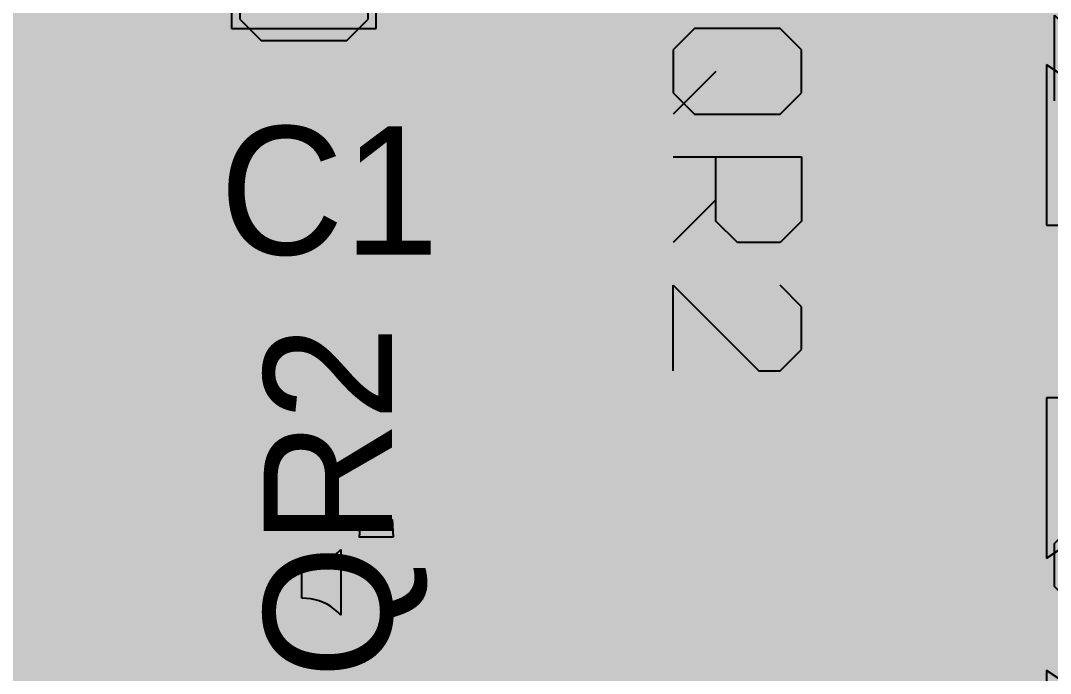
# Model space of a CAD drawing. Header units: millimetres. Extents: x 102.9 to 127.1, y 44.5 to 70.5.
# Drawn here: x 117.14 to 123.55, y 51.23 to 55.3 of the extents above; entities that cross this region are included whole.
import ezdxf

# ---------------------------------------------------------------- set-up
doc = ezdxf.new("R2010")
doc.units = ezdxf.units.MM
for name, color, linetype in [('BottomLayer', 5, 'Continuous'), ('BottomOverlay', 54, 'Continuous'), ('BottomPaste', 16, 'Continuous'), ('BottomSolder', 6, 'Continuous'), ('Mechanical3', 76, 'Continuous'), ('MultiLayer', 9, 'Continuous'), ('TopLayer', 1, 'Continuous'), ('TopOverlay', 2, 'Continuous'), ('TopPaste', 8, 'Continuous'), ('TopSolder', 216, 'Continuous'), ('ViaHoleLayer', 16, 'Continuous')]:
    doc.layers.add(name, color=color, linetype=linetype)

# ---------------------------------------------------------------- blocks, each defined once
blk = doc.blocks.new('3034_TR_B_12')
at = {"layer": 'BottomLayer', "const_width": 3}
blk.add_lwpolyline([(-1.5, -0.1, 1), (1.5, -0.1, 1)], format="xyb", close=True, dxfattribs=at)
at = {"layer": 'BottomOverlay', "const_width": 0.2}
blk.add_lwpolyline([(10, -0.1, 1), (-10, -0.1, 1)], format="xyb", close=True, dxfattribs=at)
at = {"layer": 'BottomPaste', "const_width": 3}
blk.add_lwpolyline([(-1.5, -0.1, 1), (1.5, -0.1, 1)], format="xyb", close=True, dxfattribs=at)
at = {"layer": 'BottomSolder', "const_width": 3.05}
blk.add_lwpolyline([(-1.525, -0.1, 1), (1.525, -0.1, 1)], format="xyb", close=True, dxfattribs=at)
blk = doc.blocks.new('AC5032_2_18')
at = {"layer": 'Mechanical3'}
for p, q in [((-1.2167, 0.4997), (-1.35, 0.3665)), ((-0.9501, 0.4997), (-1.2167, 0.4997)), ((-0.8168, 0.3665), (-0.9501, 0.4997)), ((-0.5503, -0.3), (-0.5503, 0.4997)), ((-0.5503, 0.4997), (-0.1504, 0.4997)), ((-0.1504, 0.4997), (-0.0171, 0.3665)), ((0.3828, 0.4997), (0.2495, 0.3665)), ((0.6494, 0.4997), (0.3828, 0.4997)), ((0.7826, 0.3665), (0.6494, 0.4997)), ((-1.35, 0.3665), (-1.35, -0.1667)), ((-0.8168, -0.1667), (-0.8168, 0.3665)), ((-0.0171, 0.3665), (-0.0171, 0.0999)), ((0.7826, 0.2332), (0.7826, 0.3665)), ((0.2495, -0.3), (0.7826, 0.2332)), ((-0.0171, 0.0999), (-0.1504, -0.0334)), ((-1.0834, -0.0334), (-0.8168, -0.3)), ((-0.1504, -0.0334), (-0.5503, -0.0334)), ((-0.2837, -0.0334), (-0.0171, -0.3)), ((-1.35, -0.1667), (-1.2167, -0.3)), ((-0.9501, -0.3), (-0.8168, -0.1667)), ((-1.2167, -0.3), (-0.9501, -0.3)), ((0.7826, -0.3), (0.2495, -0.3))]:
    blk.add_line(p, q, dxfattribs=at)
at = {"layer": 'TopLayer', "const_width": 0.315}
for points in [[(-1.4225, 0.835, 1), (-1.1075, 0.835, 1)], [(1.1075, 0.835, 1), (1.4225, 0.835, 1)], [(2.5775, 0.835, 1), (2.8925, 0.835, 1)], [(-1.4225, -0.835, 1), (-1.1075, -0.835, 1)], [(1.1075, -0.835, 1), (1.4225, -0.835, 1)], [(2.5775, -0.835, 1), (2.8925, -0.835, 1)]]:
    blk.add_lwpolyline(points, format="xyb", close=True, dxfattribs=at)
at = {"layer": 'TopLayer'}
for points in [[(-1.265, -1.15), (-1.265, 1.15), (-2.735, -1.15), (-2.735, 1.15)], [(2.735, -1.15), (2.735, 1.15), (1.265, -1.15), (1.265, 1.15)], [(-0.95, -0.835), (-0.95, 0.835), (-3.05, -0.835), (-3.05, 0.835)], [(3.05, -0.835), (3.05, 0.835), (0.95, -0.835), (0.95, 0.835)]]:
    blk.add_solid(points, dxfattribs=at)
at = {"layer": 'TopOverlay', "const_width": 0.2}
for points in [[(2.5, 1.6), (-2.5, 1.6)], [(2.5, 1.5), (2.5, 1.6)], [(2.5, -1.6), (2.5, -1.5)], [(2.5, -1.6), (-2.5, -1.6)]]:
    blk.add_lwpolyline(points, dxfattribs=at)
at = {"layer": 'TopOverlay', "const_width": 0.1}
for points in [[(2.45, 1.6, 1), (2.55, 1.6, 1)], [(2.45, 1.6, 1), (2.55, 1.6, 1)], [(2.45, 1.5, 1), (2.55, 1.5, 1)], [(2.45, -1.5, 1), (2.55, -1.5, 1)], [(2.45, -1.6, 1), (2.55, -1.6, 1)], [(2.45, -1.6, 1), (2.55, -1.6, 1)]]:
    blk.add_lwpolyline(points, format="xyb", close=True, dxfattribs=at)
at = {"layer": 'TopPaste', "const_width": 0.315}
for points in [[(-1.4225, 0.835, 1), (-1.1075, 0.835, 1)], [(1.1075, 0.835, 1), (1.4225, 0.835, 1)], [(2.5775, 0.835, 1), (2.8925, 0.835, 1)], [(-1.4225, -0.835, 1), (-1.1075, -0.835, 1)], [(1.1075, -0.835, 1), (1.4225, -0.835, 1)], [(2.5775, -0.835, 1), (2.8925, -0.835, 1)]]:
    blk.add_lwpolyline(points, format="xyb", close=True, dxfattribs=at)
at = {"layer": 'TopPaste'}
for points in [[(-1.265, -1.15), (-1.265, 1.15), (-2.735, -1.15), (-2.735, 1.15)], [(2.735, -1.15), (2.735, 1.15), (1.265, -1.15), (1.265, 1.15)], [(-0.95, -0.835), (-0.95, 0.835), (-3.05, -0.835), (-3.05, 0.835)], [(3.05, -0.835), (3.05, 0.835), (0.95, -0.835), (0.95, 0.835)]]:
    blk.add_solid(points, dxfattribs=at)
at = {"layer": 'TopSolder', "const_width": 0.365}
for points in [[(-1.4475, 0.835, 1), (-1.0825, 0.835, 1)], [(1.0825, 0.835, 1), (1.4475, 0.835, 1)], [(2.5525, 0.835, 1), (2.9175, 0.835, 1)], [(-1.4475, -0.835, 1), (-1.0825, -0.835, 1)], [(1.0825, -0.835, 1), (1.4475, -0.835, 1)], [(2.5525, -0.835, 1), (2.9175, -0.835, 1)]]:
    blk.add_lwpolyline(points, format="xyb", close=True, dxfattribs=at)
at = {"layer": 'TopSolder'}
for points in [[(-1.265, -1.2), (-1.265, 1.2), (-2.735, -1.2), (-2.735, 1.2)], [(2.735, -1.2), (2.735, 1.2), (1.265, -1.2), (1.265, 1.2)], [(-0.9, -0.835), (-0.9, 0.835), (-3.1, -0.835), (-3.1, 0.835)], [(3.1, -0.835), (3.1, 0.835), (0.9, -0.835), (0.9, 0.835)]]:
    blk.add_solid(points, dxfattribs=at)
blk = doc.blocks.new('QFN32_TI_26')
at = {"layer": 'TopLayer', "const_width": 0.28}
for points in [[(0.725, 1.01), (0.725, 0.44)], [(1.225, 1.01), (1.225, 0.44)], [(1.725, 1.01), (1.725, 0.44)], [(2.225, 1.01), (2.225, 0.44)], [(2.725, 1.01), (2.725, 0.44)], [(3.225, 1.01), (3.225, 0.44)], [(3.725, 1.01), (3.725, 0.44)], [(4.225, 1.01), (4.225, 0.44)]]:
    blk.add_lwpolyline(points, dxfattribs=at)
at = {"layer": 'TopLayer', "const_width": 0.14}
for points in [[(0.655, 1.01, 1), (0.795, 1.01, 1)], [(1.155, 1.01, 1), (1.295, 1.01, 1)], [(1.655, 1.01, 1), (1.795, 1.01, 1)], [(2.155, 1.01, 1), (2.295, 1.01, 1)], [(2.655, 1.01, 1), (2.795, 1.01, 1)], [(3.155, 1.01, 1), (3.295, 1.01, 1)], [(3.655, 1.01, 1), (3.795, 1.01, 1)], [(4.155, 1.01, 1), (4.295, 1.01, 1)], [(0.655, 0.44, 1), (0.795, 0.44, 1)], [(1.155, 0.44, 1), (1.295, 0.44, 1)], [(1.655, 0.44, 1), (1.795, 0.44, 1)], [(2.155, 0.44, 1), (2.295, 0.44, 1)], [(2.655, 0.44, 1), (2.795, 0.44, 1)], [(3.155, 0.44, 1), (3.295, 0.44, 1)], [(3.655, 0.44, 1), (3.795, 0.44, 1)], [(4.155, 0.44, 1), (4.295, 0.44, 1)]]:
    blk.add_lwpolyline(points, format="xyb", close=True, dxfattribs=at)
at = {"layer": 'TopOverlay', "const_width": 0.2}
for points in [[(0.425, 0.875), (-0.025, 0.875)], [(5.025, 0.875), (4.525, 0.875)]]:
    blk.add_lwpolyline(points, dxfattribs=at)
at = {"layer": 'TopOverlay', "const_width": 0.1}
for points in [[(0.375, 0.875, 1), (0.475, 0.875, 1)], [(4.475, 0.875, 1), (4.575, 0.875, 1)]]:
    blk.add_lwpolyline(points, format="xyb", close=True, dxfattribs=at)
at = {"layer": 'TopPaste', "const_width": 0.28}
for points in [[(0.725, 1.01), (0.725, 0.44)], [(1.225, 1.01), (1.225, 0.44)], [(1.725, 1.01), (1.725, 0.44)], [(2.225, 1.01), (2.225, 0.44)], [(2.725, 1.01), (2.725, 0.44)], [(3.225, 1.01), (3.225, 0.44)], [(3.725, 1.01), (3.725, 0.44)], [(4.225, 1.01), (4.225, 0.44)]]:
    blk.add_lwpolyline(points, dxfattribs=at)
at = {"layer": 'TopPaste', "const_width": 0.14}
for points in [[(0.655, 1.01, 1), (0.795, 1.01, 1)], [(1.155, 1.01, 1), (1.295, 1.01, 1)], [(1.655, 1.01, 1), (1.795, 1.01, 1)], [(2.155, 1.01, 1), (2.295, 1.01, 1)], [(2.655, 1.01, 1), (2.795, 1.01, 1)], [(3.155, 1.01, 1), (3.295, 1.01, 1)], [(3.655, 1.01, 1), (3.795, 1.01, 1)], [(4.155, 1.01, 1), (4.295, 1.01, 1)], [(0.655, 0.44, 1), (0.795, 0.44, 1)], [(1.155, 0.44, 1), (1.295, 0.44, 1)], [(1.655, 0.44, 1), (1.795, 0.44, 1)], [(2.155, 0.44, 1), (2.295, 0.44, 1)], [(2.655, 0.44, 1), (2.795, 0.44, 1)], [(3.155, 0.44, 1), (3.295, 0.44, 1)], [(3.655, 0.44, 1), (3.795, 0.44, 1)], [(4.155, 0.44, 1), (4.295, 0.44, 1)]]:
    blk.add_lwpolyline(points, format="xyb", close=True, dxfattribs=at)
at = {"layer": 'TopSolder', "const_width": 0.38}
for points in [[(0.725, 1.01), (0.725, 0.44)], [(1.225, 1.01), (1.225, 0.44)], [(1.725, 1.01), (1.725, 0.44)], [(2.225, 1.01), (2.225, 0.44)], [(2.725, 1.01), (2.725, 0.44)], [(3.225, 1.01), (3.225, 0.44)], [(3.725, 1.01), (3.725, 0.44)], [(4.225, 1.01), (4.225, 0.44)]]:
    blk.add_lwpolyline(points, dxfattribs=at)
at = {"layer": 'TopSolder', "const_width": 0.19}
for points in [[(0.63, 1.01, 1), (0.82, 1.01, 1)], [(1.13, 1.01, 1), (1.32, 1.01, 1)], [(1.63, 1.01, 1), (1.82, 1.01, 1)], [(2.13, 1.01, 1), (2.32, 1.01, 1)], [(2.63, 1.01, 1), (2.82, 1.01, 1)], [(3.13, 1.01, 1), (3.32, 1.01, 1)], [(3.63, 1.01, 1), (3.82, 1.01, 1)], [(4.13, 1.01, 1), (4.32, 1.01, 1)], [(0.63, 0.44, 1), (0.82, 0.44, 1)], [(1.13, 0.44, 1), (1.32, 0.44, 1)], [(1.63, 0.44, 1), (1.82, 0.44, 1)], [(2.13, 0.44, 1), (2.32, 0.44, 1)], [(2.63, 0.44, 1), (2.82, 0.44, 1)], [(3.13, 0.44, 1), (3.32, 0.44, 1)], [(3.63, 0.44, 1), (3.82, 0.44, 1)], [(4.13, 0.44, 1), (4.32, 0.44, 1)]]:
    blk.add_lwpolyline(points, format="xyb", close=True, dxfattribs=at)
blk = doc.blocks.new('CC0603_33')
at = {"layer": 'Mechanical3'}
for p, q in [((-1.2917, 0.3997), (-1.425, 0.2665)), ((-1.0251, 0.3997), (-1.2917, 0.3997)), ((-0.8918, 0.2665), (-1.0251, 0.3997)), ((-0.492, 0.3997), (-0.6253, 0.2665)), ((-0.492, -0.4), (-0.492, 0.3997)), ((0.0412, 0.2665), (0.1745, 0.3997)), ((0.1745, 0.3997), (0.4411, 0.3997)), ((0.4411, 0.3997), (0.5744, 0.2665)), ((-1.425, 0.2665), (-1.425, -0.2667)), ((0.5744, 0.2665), (0.5744, 0.1332)), ((0.5744, 0.1332), (0.4411, -0.0001)), ((0.4411, -0.0001), (0.3078, -0.0001)), ((0.3078, -0.0001), (0.4411, -0.0001)), ((0.4411, -0.0001), (0.5744, -0.1334)), ((0.5744, -0.1334), (0.5744, -0.2667)), ((-1.425, -0.2667), (-1.2917, -0.4)), ((-1.0251, -0.4), (-0.8918, -0.2667)), ((0.1745, -0.4), (0.0412, -0.2667)), ((0.5744, -0.2667), (0.4411, -0.4)), ((-1.2917, -0.4), (-1.0251, -0.4)), ((-0.6253, -0.4), (-0.3587, -0.4)), ((-0.3587, -0.4), (-0.492, -0.4)), ((0.4411, -0.4), (0.1745, -0.4))]:
    blk.add_line(p, q, dxfattribs=at)
at = {"layer": 'TopLayer'}
for points in [[(-1.35, -0.45), (-0.35, -0.45), (-1.35, 0.45), (-0.35, 0.45)], [(1.35, 0.45), (0.35, 0.45), (1.35, -0.45), (0.35, -0.45)]]:
    blk.add_solid(points, dxfattribs=at)
at = {"layer": 'TopOverlay', "const_width": 0.178}
for points in [[(-1.5329, -0.6469, -0.201181), (-1.5318, 0.6496)], [(1.5336, 0.6496, -0.201181), (1.5347, -0.6469)]]:
    blk.add_lwpolyline(points, format="xyb", dxfattribs=at)
at = {"layer": 'TopOverlay', "const_width": 0.089}
for points in [[(-1.5763, 0.6496, 1), (-1.4873, 0.6496, 1)], [(-1.5695, 0.65, 1), (-1.4805, 0.65, 1)], [(1.4805, 0.65, 1), (1.5695, 0.65, 1)], [(1.4891, 0.6496, 1), (1.5781, 0.6496, 1)], [(-1.5774, -0.6469, 1), (-1.4884, -0.6469, 1)], [(-1.5676, -0.6477, 1), (-1.4786, -0.6477, 1)], [(1.4804, -0.6477, 1), (1.5694, -0.6477, 1)], [(1.4902, -0.6469, 1), (1.5792, -0.6469, 1)]]:
    blk.add_lwpolyline(points, format="xyb", close=True, dxfattribs=at)
at = {"layer": 'TopOverlay', "const_width": 0.178}
for points in [[(-1.525, 0.65), (1.525, 0.65)], [(-1.5231, -0.6477), (1.5249, -0.6477)]]:
    blk.add_lwpolyline(points, dxfattribs=at)
at = {"layer": 'TopPaste'}
for p, q in [((-1.35, 0.45), (-1.35, -0.45)), ((-0.35, 0.45), (-1.35, 0.45)), ((-0.65, 0), (-0.35, 0.45)), ((1.35, 0.45), (0.35, 0.45)), ((0.35, 0.45), (0.65, 0)), ((1.35, -0.45), (1.35, 0.45)), ((-0.35, -0.45), (-0.65, 0)), ((0.65, 0), (0.35, -0.45)), ((-1.35, -0.45), (-0.35, -0.45)), ((0.35, -0.45), (1.35, -0.45))]:
    blk.add_line(p, q, dxfattribs=at)
at = {"layer": 'TopSolder'}
for points in [[(-1.4, -0.5), (-0.3, -0.5), (-1.4, 0.5), (-0.3, 0.5)], [(1.4, 0.5), (0.3, 0.5), (1.4, -0.5), (0.3, -0.5)]]:
    blk.add_solid(points, dxfattribs=at)
blk = doc.blocks.new('CC0603_34')
at = {"layer": 'Mechanical3'}
for p, q in [((-1.2917, 0.3997), (-1.425, 0.2665)), ((-1.0251, 0.3997), (-1.2917, 0.3997)), ((-0.8918, 0.2665), (-1.0251, 0.3997)), ((-0.492, 0.3997), (-0.6253, 0.2665)), ((-0.492, -0.4), (-0.492, 0.3997)), ((0.1745, 0.3997), (0.0412, 0.2665)), ((0.4411, 0.3997), (0.1745, 0.3997)), ((0.5744, 0.2665), (0.4411, 0.3997)), ((-1.425, 0.2665), (-1.425, -0.2667)), ((0.5744, 0.1332), (0.5744, 0.2665)), ((0.0412, -0.4), (0.5744, 0.1332)), ((-1.425, -0.2667), (-1.2917, -0.4)), ((-1.0251, -0.4), (-0.8918, -0.2667)), ((-1.2917, -0.4), (-1.0251, -0.4)), ((-0.6253, -0.4), (-0.3587, -0.4)), ((-0.3587, -0.4), (-0.492, -0.4)), ((0.5744, -0.4), (0.0412, -0.4))]:
    blk.add_line(p, q, dxfattribs=at)
at = {"layer": 'TopLayer'}
for points in [[(-1.35, -0.45), (-0.35, -0.45), (-1.35, 0.45), (-0.35, 0.45)], [(1.35, 0.45), (0.35, 0.45), (1.35, -0.45), (0.35, -0.45)]]:
    blk.add_solid(points, dxfattribs=at)
at = {"layer": 'TopOverlay', "const_width": 0.178}
for points in [[(-1.5329, -0.6469, -0.201181), (-1.5318, 0.6496)], [(1.5336, 0.6496, -0.201181), (1.5347, -0.6469)]]:
    blk.add_lwpolyline(points, format="xyb", dxfattribs=at)
at = {"layer": 'TopOverlay', "const_width": 0.089}
for points in [[(-1.5763, 0.6496, 1), (-1.4873, 0.6496, 1)], [(-1.5695, 0.65, 1), (-1.4805, 0.65, 1)], [(1.4805, 0.65, 1), (1.5695, 0.65, 1)], [(1.4891, 0.6496, 1), (1.5781, 0.6496, 1)], [(-1.5774, -0.6469, 1), (-1.4884, -0.6469, 1)], [(-1.5676, -0.6477, 1), (-1.4786, -0.6477, 1)], [(1.4804, -0.6477, 1), (1.5694, -0.6477, 1)], [(1.4902, -0.6469, 1), (1.5792, -0.6469, 1)]]:
    blk.add_lwpolyline(points, format="xyb", close=True, dxfattribs=at)
at = {"layer": 'TopOverlay', "const_width": 0.178}
for points in [[(1.525, 0.65), (-1.525, 0.65)], [(1.5249, -0.6477), (-1.5231, -0.6477)]]:
    blk.add_lwpolyline(points, dxfattribs=at)
at = {"layer": 'TopPaste'}
for p, q in [((-1.35, 0.45), (-1.35, -0.45)), ((-0.35, 0.45), (-1.35, 0.45)), ((-0.65, 0), (-0.35, 0.45)), ((1.35, 0.45), (0.35, 0.45)), ((0.35, 0.45), (0.65, 0)), ((1.35, -0.45), (1.35, 0.45)), ((-0.35, -0.45), (-0.65, 0)), ((0.65, 0), (0.35, -0.45)), ((-1.35, -0.45), (-0.35, -0.45)), ((0.35, -0.45), (1.35, -0.45))]:
    blk.add_line(p, q, dxfattribs=at)
at = {"layer": 'TopSolder'}
for points in [[(-1.4, -0.5), (-0.3, -0.5), (-1.4, 0.5), (-0.3, 0.5)], [(1.4, 0.5), (0.3, 0.5), (1.4, -0.5), (0.3, -0.5)]]:
    blk.add_solid(points, dxfattribs=at)
blk = doc.blocks.new('CC0603_45')
at = {"layer": 'Mechanical3'}
for p, q in [((-1.2917, 0.3997), (-1.425, 0.2665)), ((-1.0251, 0.3997), (-1.2917, 0.3997)), ((-0.8918, 0.2665), (-1.0251, 0.3997)), ((-0.492, 0.3997), (-0.6253, 0.2665)), ((-0.492, -0.4), (-0.492, 0.3997)), ((-1.425, 0.2665), (-1.425, -0.2667)), ((-1.425, -0.2667), (-1.2917, -0.4)), ((-1.0251, -0.4), (-0.8918, -0.2667)), ((-1.2917, -0.4), (-1.0251, -0.4)), ((-0.6253, -0.4), (-0.3587, -0.4)), ((-0.3587, -0.4), (-0.492, -0.4))]:
    blk.add_line(p, q, dxfattribs=at)
at = {"layer": 'TopLayer'}
for points in [[(-1.35, -0.45), (-0.35, -0.45), (-1.35, 0.45), (-0.35, 0.45)], [(1.35, 0.45), (0.35, 0.45), (1.35, -0.45), (0.35, -0.45)]]:
    blk.add_solid(points, dxfattribs=at)
at = {"layer": 'TopOverlay', "const_width": 0.178}
for points in [[(-1.5329, -0.6469, -0.201181), (-1.5318, 0.6496)], [(1.5336, 0.6496, -0.201181), (1.5347, -0.6469)]]:
    blk.add_lwpolyline(points, format="xyb", dxfattribs=at)
at = {"layer": 'TopOverlay', "const_width": 0.089}
for points in [[(-1.5763, 0.6496, 1), (-1.4873, 0.6496, 1)], [(-1.5695, 0.65, 1), (-1.4805, 0.65, 1)], [(1.4805, 0.65, 1), (1.5695, 0.65, 1)], [(1.4891, 0.6496, 1), (1.5781, 0.6496, 1)], [(-1.5774, -0.6469, 1), (-1.4884, -0.6469, 1)], [(-1.5676, -0.6477, 1), (-1.4786, -0.6477, 1)], [(1.4804, -0.6477, 1), (1.5694, -0.6477, 1)], [(1.4902, -0.6469, 1), (1.5792, -0.6469, 1)]]:
    blk.add_lwpolyline(points, format="xyb", close=True, dxfattribs=at)
at = {"layer": 'TopOverlay', "const_width": 0.178}
for points in [[(-1.525, 0.65), (1.525, 0.65)], [(-1.5231, -0.6477), (1.5249, -0.6477)]]:
    blk.add_lwpolyline(points, dxfattribs=at)
at = {"layer": 'TopPaste'}
for p, q in [((-1.35, 0.45), (-1.35, -0.45)), ((-0.35, 0.45), (-1.35, 0.45)), ((-0.65, 0), (-0.35, 0.45)), ((1.35, 0.45), (0.35, 0.45)), ((0.35, 0.45), (0.65, 0)), ((1.35, -0.45), (1.35, 0.45)), ((-0.35, -0.45), (-0.65, 0)), ((0.65, 0), (0.35, -0.45)), ((-1.35, -0.45), (-0.35, -0.45)), ((0.35, -0.45), (1.35, -0.45))]:
    blk.add_line(p, q, dxfattribs=at)
at = {"layer": 'TopSolder'}
for points in [[(-1.4, -0.5), (-0.3, -0.5), (-1.4, 0.5), (-0.3, 0.5)], [(1.4, 0.5), (0.3, 0.5), (1.4, -0.5), (0.3, -0.5)]]:
    blk.add_solid(points, dxfattribs=at)

msp = doc.modelspace()

# ---------------------------------------------------------------- linework, layer by layer
at = {"layer": 'BottomLayer'}
for p, q in [((119.0677, 51.951), (119.0895, 51.9667)), ((119.0895, 51.9667), (119.1103, 51.9844)), ((119.1103, 51.9844), (119.1302, 52.0042)), ((119.1302, 52.0042), (119.1302, 51.5958)), ((118.8872, 51.9), (118.9159, 51.901)), ((118.8872, 51.7), (118.8872, 51.9)), ((118.9159, 51.901), (118.9437, 51.9042)), ((118.9437, 51.9042), (118.9705, 51.9094)), ((118.9705, 51.9094), (118.9963, 51.9167)), ((118.9963, 51.9167), (119.0211, 51.926)), ((119.0211, 51.926), (119.0449, 51.9375)), ((119.0449, 51.9375), (119.0677, 51.951)), ((118.9159, 51.699), (118.8872, 51.7)), ((118.9437, 51.6958), (118.9159, 51.699)), ((118.9705, 51.6906), (118.9437, 51.6958)), ((118.9963, 51.6833), (118.9705, 51.6906)), ((119.0211, 51.674), (118.9963, 51.6833)), ((119.0449, 51.6625), (119.0211, 51.674)), ((119.0677, 51.649), (119.0449, 51.6625)), ((119.0895, 51.6333), (119.0677, 51.649)), ((119.1103, 51.6156), (119.0895, 51.6333)), ((119.1302, 51.5958), (119.1103, 51.6156))]:
    msp.add_line(p, q, dxfattribs=at)
at = {"layer": 'BottomLayer', "const_width": 0.2}
for points in [[(123.35, 50.6299), (123.35, 56.8436)], [(104.935, 55.3999), (119.2917, 55.3999)], [(120.3583, 55.3999), (123.35, 55.3999)], [(104.935, 55.1999), (119.2297, 55.1999)], [(120.4203, 55.1999), (123.35, 55.1999)], [(119.35, 54.65), (119.825, 55.125)], [(119.0677, 54.9333), (119.2259, 55.0916)], [(104.935, 54.9999), (119.1342, 54.9999)], [(120.4118, 54.9999), (123.35, 54.9999)], [(104.935, 54.7999), (118.9791, 54.7999)], [(120.3293, 54.7999), (123.35, 54.7999)], [(118.95, 52.2472), (118.95, 54.65)], [(119.35, 51.8), (119.35, 54.65)], [(111.5736, 54.5999), (118.95, 54.5999)], [(120.1153, 54.5999), (123.35, 54.5999)], [(119.75, 52.2472), (119.75, 54.4843)], [(111.7063, 54.3999), (118.95, 54.3999)], [(119.75, 54.3999), (123.35, 54.3999)], [(111.7495, 54.1999), (118.95, 54.1999)], [(119.75, 54.1999), (123.35, 54.1999)], [(111.7239, 53.9999), (118.95, 53.9999)], [(119.75, 53.9999), (123.35, 53.9999)], [(111.7, 53.7999), (118.95, 53.7999)], [(119.75, 53.7999), (123.35, 53.7999)], [(111.7, 53.5999), (118.95, 53.5999)], [(119.75, 53.5999), (123.35, 53.5999)], [(111.7, 53.3999), (118.95, 53.3999)], [(119.75, 53.3999), (123.35, 53.3999)], [(111.7, 53.1999), (118.95, 53.1999)], [(119.75, 53.1999), (123.35, 53.1999)], [(111.7, 52.9999), (118.95, 52.9999)], [(119.75, 52.9999), (123.35, 52.9999)], [(111.7, 52.7999), (118.95, 52.7999)], [(119.75, 52.7999), (123.35, 52.7999)], [(111.7, 52.5999), (118.95, 52.5999)], [(119.75, 52.5999), (123.35, 52.5999)], [(111.7, 52.3999), (118.95, 52.3999)], [(119.75, 52.3999), (123.35, 52.3999)], [(111.7, 52.1999), (118.8517, 52.1999)], [(119.7973, 52.1999), (123.35, 52.1999)], [(117.8843, 51.375), (118.5917, 52.0823)], [(111.7, 51.9999), (118.5092, 51.9999)], [(119.9157, 51.9999), (123.35, 51.9999)], [(111.7, 51.7999), (118.3092, 51.7999)], [(118.05, 50.975), (118.875, 51.8)], [(118.875, 51.8), (119.35, 51.8)], [(119.95, 51.7999), (123.35, 51.7999)], [(111.7, 51.5999), (118.1092, 51.5999)], [(119.9156, 51.5999), (123.35, 51.5999)], [(111.7, 51.3999), (117.9092, 51.3999)], [(117.275, 51.375), (117.8843, 51.375)], [(119.7971, 51.3999), (123.35, 51.3999)], [(118.7405, 51.0998), (118.9735, 51.3328)], [(118.8406, 51.1999), (123.35, 51.1999)]]:
    msp.add_lwpolyline(points, dxfattribs=at)
for points in [[(119.2259, 55.0916, -1.028231), (120.425, 55.125)], [(120.425, 55.125, -0.430615), (119.7916, 54.5259)], [(118.95, 54.65, -0.199374), (119.0677, 54.9333)], [(118.95, 54.65, -0.198912), (119.0672, 54.9328)], [(119.75, 52.2472, -0.213422), (119.95, 51.8)], [(118.5917, 52.0823, -0.182114), (118.8484, 52.1991)], [(118.5922, 52.0828, -0.181655), (118.8484, 52.1991)], [(119.95, 51.8, -0.63013), (118.9735, 51.3328)], [(116.9917, 51.2573, -0.199374), (117.275, 51.375)], [(116.9922, 51.2578, -0.198912), (117.275, 51.375)]]:
    msp.add_lwpolyline(points, format="xyb", dxfattribs=at)
at = {"layer": 'BottomLayer'}
for points, const_width in [([(119.2417, 55.3999, 1), (119.3417, 55.3999, 1)], 0.1), ([(120.3083, 55.3999, 1), (120.4083, 55.3999, 1)], 0.1), ([(123.3, 55.3999, 1), (123.4, 55.3999, 1)], 0.1), ([(119.675, 55.125, 1), (119.975, 55.125, 1)], 0.3), ([(119.1797, 55.1999, 1), (119.2797, 55.1999, 1)], 0.1), ([(120.3703, 55.1999, 1), (120.4703, 55.1999, 1)], 0.1), ([(123.3, 55.1999, 1), (123.4, 55.1999, 1)], 0.1), ([(119.775, 55.125, 1), (119.875, 55.125, 1)], 0.1), ([(120.375, 55.125, 1), (120.475, 55.125, 1)], 0.1), ([(120.375, 55.125, 1), (120.475, 55.125, 1)], 0.1), ([(119.1759, 55.0916, 1), (119.2759, 55.0916, 1)], 0.1), ([(119.1759, 55.0916, 1), (119.2759, 55.0916, 1)], 0.1), ([(119.0842, 54.9999, 1), (119.1842, 54.9999, 1)], 0.1), ([(120.3618, 54.9999, 1), (120.4618, 54.9999, 1)], 0.1), ([(123.3, 54.9999, 1), (123.4, 54.9999, 1)], 0.1), ([(119.0172, 54.9328, 1), (119.1172, 54.9328, 1)], 0.1), ([(119.0177, 54.9333, 1), (119.1177, 54.9333, 1)], 0.1), ([(119.0177, 54.9333, 1), (119.1177, 54.9333, 1)], 0.1), ([(118.9291, 54.7999, 1), (119.0291, 54.7999, 1)], 0.1), ([(120.2793, 54.7999, 1), (120.3793, 54.7999, 1)], 0.1), ([(123.3, 54.7999, 1), (123.4, 54.7999, 1)], 0.1), ([(118.9, 54.65, 1), (119, 54.65, 1)], 0.1), ([(118.9, 54.65, 1), (119, 54.65, 1)], 0.1), ([(118.9, 54.65, 1), (119, 54.65, 1)], 0.1), ([(119.3, 54.65, 1), (119.4, 54.65, 1)], 0.1), ([(119.3, 54.65, 1), (119.4, 54.65, 1)], 0.1), ([(118.9, 54.5999, 1), (119, 54.5999, 1)], 0.1), ([(120.0653, 54.5999, 1), (120.1653, 54.5999, 1)], 0.1), ([(122.7132, 54.3999, 1), (123.0132, 54.3999, 1)], 0.3), ([(123.3, 54.5999, 1), (123.4, 54.5999, 1)], 0.1), ([(119.7, 54.4843, 1), (119.8, 54.4843, 1)], 0.1), ([(119.7416, 54.5259, 1), (119.8416, 54.5259, 1)], 0.1), ([(120.65, 54.25, 1), (120.95, 54.25, 1)], 0.3), ([(121.825, 54.225, 1), (122.125, 54.225, 1)], 0.3), ([(118.9, 54.3999, 1), (119, 54.3999, 1)], 0.1), ([(119.7, 54.3999, 1), (119.8, 54.3999, 1)], 0.1), ([(123.3, 54.3999, 1), (123.4, 54.3999, 1)], 0.1), ([(118.9, 54.1999, 1), (119, 54.1999, 1)], 0.1), ([(119.7, 54.1999, 1), (119.8, 54.1999, 1)], 0.1), ([(123.3, 54.1999, 1), (123.4, 54.1999, 1)], 0.1), ([(118.9, 53.9999, 1), (119, 53.9999, 1)], 0.1), ([(119.7, 53.9999, 1), (119.8, 53.9999, 1)], 0.1), ([(123.3, 53.9999, 1), (123.4, 53.9999, 1)], 0.1), ([(118.9, 53.7999, 1), (119, 53.7999, 1)], 0.1), ([(119.7, 53.7999, 1), (119.8, 53.7999, 1)], 0.1), ([(123.3, 53.7999, 1), (123.4, 53.7999, 1)], 0.1), ([(121.2, 53.55, 1), (121.5, 53.55, 1)], 0.3), ([(122.7, 53.525, 1), (123, 53.525, 1)], 0.3), ([(118.9, 53.5999, 1), (119, 53.5999, 1)], 0.1), ([(119.7, 53.5999, 1), (119.8, 53.5999, 1)], 0.1), ([(123.3, 53.5999, 1), (123.4, 53.5999, 1)], 0.1), ([(118.9, 53.3999, 1), (119, 53.3999, 1)], 0.1), ([(119.7, 53.3999, 1), (119.8, 53.3999, 1)], 0.1), ([(123.3, 53.3999, 1), (123.4, 53.3999, 1)], 0.1), ([(118.9, 53.1999, 1), (119, 53.1999, 1)], 0.1), ([(119.7, 53.1999, 1), (119.8, 53.1999, 1)], 0.1), ([(123.3, 53.1999, 1), (123.4, 53.1999, 1)], 0.1), ([(118.9, 52.9999, 1), (119, 52.9999, 1)], 0.1), ([(119.7, 52.9999, 1), (119.8, 52.9999, 1)], 0.1), ([(123.3, 52.9999, 1), (123.4, 52.9999, 1)], 0.1), ([(118.9, 52.7999, 1), (119, 52.7999, 1)], 0.1), ([(119.7, 52.7999, 1), (119.8, 52.7999, 1)], 0.1), ([(123.3, 52.7999, 1), (123.4, 52.7999, 1)], 0.1), ([(118.9, 52.5999, 1), (119, 52.5999, 1)], 0.1), ([(119.7, 52.5999, 1), (119.8, 52.5999, 1)], 0.1), ([(123.3, 52.5999, 1), (123.4, 52.5999, 1)], 0.1), ([(118.9, 52.3999, 1), (119, 52.3999, 1)], 0.1), ([(119.7, 52.3999, 1), (119.8, 52.3999, 1)], 0.1), ([(123.3, 52.3999, 1), (123.4, 52.3999, 1)], 0.1), ([(118.9, 52.2472, 1), (119, 52.2472, 1)], 0.1), ([(119.7, 52.2472, 1), (119.8, 52.2472, 1)], 0.1), ([(119.7, 52.2472, 1), (119.8, 52.2472, 1)], 0.1), ([(118.7984, 52.1991, 1), (118.8984, 52.1991, 1)], 0.1), ([(118.7984, 52.1991, 1), (118.8984, 52.1991, 1)], 0.1), ([(118.8017, 52.1999, 1), (118.9017, 52.1999, 1)], 0.1), ([(119.7473, 52.1999, 1), (119.8473, 52.1999, 1)], 0.1), ([(123.3, 52.1999, 1), (123.4, 52.1999, 1)], 0.1), ([(118.5417, 52.0823, 1), (118.6417, 52.0823, 1)], 0.1), ([(118.5417, 52.0823, 1), (118.6417, 52.0823, 1)], 0.1), ([(118.5422, 52.0828, 1), (118.6422, 52.0828, 1)], 0.1), ([(118.4592, 51.9999, 1), (118.5592, 51.9999, 1)], 0.1), ([(119.2, 51.8, 1), (119.5, 51.8, 1)], 0.3), ([(119.8657, 51.9999, 1), (119.9657, 51.9999, 1)], 0.1), ([(123.3, 51.9999, 1), (123.4, 51.9999, 1)], 0.1), ([(118.2592, 51.7999, 1), (118.3592, 51.7999, 1)], 0.1), ([(118.825, 51.8, 1), (118.925, 51.8, 1)], 0.1), ([(118.825, 51.8, 1), (118.925, 51.8, 1)], 0.1), ([(119.3, 51.8, 1), (119.4, 51.8, 1)], 0.1), ([(119.3, 51.8, 1), (119.4, 51.8, 1)], 0.1), ([(119.9, 51.8, 1), (120, 51.8, 1)], 0.1), ([(119.9, 51.8, 1), (120, 51.8, 1)], 0.1), ([(119.9, 51.7999, 1), (120, 51.7999, 1)], 0.1), ([(123.3, 51.7999, 1), (123.4, 51.7999, 1)], 0.1), ([(118.0592, 51.5999, 1), (118.1592, 51.5999, 1)], 0.1), ([(119.8656, 51.5999, 1), (119.9656, 51.5999, 1)], 0.1), ([(123.3, 51.5999, 1), (123.4, 51.5999, 1)], 0.1), ([(117.225, 51.375, 1), (117.325, 51.375, 1)], 0.1), ([(117.225, 51.375, 1), (117.325, 51.375, 1)], 0.1), ([(117.225, 51.375, 1), (117.325, 51.375, 1)], 0.1), ([(117.8343, 51.375, 1), (117.9343, 51.375, 1)], 0.1), ([(117.8343, 51.375, 1), (117.9343, 51.375, 1)], 0.1), ([(117.8592, 51.3999, 1), (117.9592, 51.3999, 1)], 0.1), ([(119.7471, 51.3999, 1), (119.8471, 51.3999, 1)], 0.1), ([(123.3, 51.3999, 1), (123.4, 51.3999, 1)], 0.1), ([(118.9235, 51.3328, 1), (119.0235, 51.3328, 1)], 0.1), ([(118.9235, 51.3328, 1), (119.0235, 51.3328, 1)], 0.1), ([(118.7906, 51.1999, 1), (118.8906, 51.1999, 1)], 0.1), ([(123.3, 51.1999, 1), (123.4, 51.1999, 1)], 0.1)]:
    msp.add_lwpolyline(points, format="xyb", close=True, dxfattribs=dict(at, const_width=const_width))
at = {"layer": 'BottomOverlay'}
for points, const_width in [([(121.475, 54.8, 1), (108.475, 54.8, 1)], 6.9), ([(119.75, 54.8, 1), (123.2, 54.8, 1)], 3.45)]:
    msp.add_lwpolyline(points, format="xyb", close=True, dxfattribs=dict(at, const_width=const_width))
at = {"layer": 'MultiLayer', "const_width": 0.3}
for points in [[(119.675, 55.125, 1), (119.975, 55.125, 1)], [(122.7132, 54.3999, 1), (123.0132, 54.3999, 1)], [(120.65, 54.25, 1), (120.95, 54.25, 1)], [(121.825, 54.225, 1), (122.125, 54.225, 1)], [(121.2, 53.55, 1), (121.5, 53.55, 1)], [(122.7, 53.525, 1), (123, 53.525, 1)], [(119.2, 51.8, 1), (119.5, 51.8, 1)]]:
    msp.add_lwpolyline(points, format="xyb", close=True, dxfattribs=at)
at = {"layer": 'TopLayer'}
for p, q in [((119.2495, 52.1355), (119.25, 52.1907)), ((119.25, 52.1907), (119.45, 52.1907)), ((119.45, 52.1907), (119.4558, 52.0807)), ((119.2442, 52.0807), (119.2453, 52.0822)), ((119.4558, 52.0807), (119.2442, 52.0807)), ((119.2453, 52.0822), (119.2463, 52.0858)), ((119.2463, 52.0858), (119.2472, 52.0915)), ((119.2472, 52.0915), (119.2479, 52.0994)), ((119.2479, 52.0994), (119.2495, 52.1355))]:
    msp.add_line(p, q, dxfattribs=at)
for points, const_width in [([(120.1, 54.5), (121.5, 55.9)], 0.2), ([(118.9, 55.125), (118.9, 55.75)], 0.2), ([(122.95, 55.165), (122.95, 55.45)], 0.2), ([(119.825, 55.125), (119.825, 55.4)], 0.2), ([(122.95, 55.3999), (125.275, 55.3999)], 0.2), ([(123.225, 55.325), (124.725, 55.325)], 0.2), ([(123.225, 53.725), (123.225, 55.325)], 0.2), ([(122.95, 55.1999), (123.225, 55.1999)], 0.2), ([(118.775, 55), (118.9, 55.125)], 0.2), ([(117.475, 55), (118.775, 55)], 0.2), ([(122.9274, 54.9999), (123.225, 54.9999)], 0.2), ([(122.8299, 54.7999), (123.225, 54.7999)], 0.2), ([(120.3833, 54.2177), (120.7157, 54.55)], 0.2), ([(120.7157, 54.55), (122.335, 54.55)], 0.2), ([(122.5776, 54.5999), (123.225, 54.5999)], 0.2), ([(117.475, 54.5), (120.1, 54.5)], 0.2), ([(123.325, 54.525), (123.975, 54.525)], 0.2), ([(120.5656, 54.3999), (123.225, 54.3999)], 0.2), ([(120.3645, 54.1999), (123.225, 54.1999)], 0.2), ([(118.6672, 54.1), (120.1, 54.1)], 0.2), ([(118.6672, 54.1), (120.0549, 52.7123)], 0.2), ([(117.475, 54), (118.2015, 54)], 0.2), ([(118.2015, 54), (120.3015, 51.9)], 0.2), ([(118.7673, 53.9999), (123.225, 53.9999)], 0.2), ([(118.9673, 53.7999), (123.225, 53.7999)], 0.2), ([(123.225, 53.725), (124.725, 53.725)], 0.2), ([(119.1673, 53.5999), (125.275, 53.5999)], 0.2), ([(117.475, 53.5), (118.0407, 53.5)], 0.2), ([(118.0407, 53.5), (119.35, 52.1907)], 0.2), ([(119.3673, 53.3999), (125.2385, 53.3999)], 0.2), ([(119.5673, 53.1999), (120.4219, 53.1999)], 0.2), ([(120.665, 53.25), (122.335, 53.25)], 0.2), ([(122.5782, 53.1999), (123.225, 53.1999)], 0.2), ([(123.225, 53.25), (124.725, 53.25)], 0.2), ([(123.225, 51.65), (123.225, 53.25)], 0.2), ([(117.475, 53), (117.975, 53)], 0.2), ([(117.975, 53), (118.725, 52.25)], 0.2), ([(119.7673, 52.9999), (120.1699, 52.9999)], 0.2), ([(122.8301, 52.9999), (123.225, 52.9999)], 0.2), ([(119.9673, 52.7999), (120.0725, 52.7999)], 0.2), ([(122.9275, 52.7999), (123.225, 52.7999)], 0.2), ([(122.95, 51.2), (122.95, 52.635)], 0.2), ([(122.95, 52.5999), (123.225, 52.5999)], 0.2), ([(123.325, 52.45), (123.975, 52.45)], 0.2), ([(122.95, 52.3999), (123.225, 52.3999)], 0.2), ([(118.725, 50.5), (118.725, 52.25)], 0.2), ([(119.35, 51.8), (119.35, 52.1907)], 0.2), ([(122.95, 52.1999), (123.225, 52.1999)], 0.2), ([(122.95, 51.9999), (123.225, 51.9999)], 0.2), ([(121.5, 51.9), (122.65, 50.75)], 0.3), ([(120.3015, 51.9), (121.5, 51.9)], 0.2), ([(119.35, 51.425), (119.35, 51.8)], 0.2), ([(122.95, 51.7999), (123.225, 51.7999)], 0.2), ([(122.95, 51.5999), (124.4, 51.5999)], 0.2), ([(123.225, 51.65), (124.4, 51.65)], 0.2), ([(123.225, 51.55), (124.4, 51.55)], 0.2), ([(123.225, 51.2), (123.225, 51.55)], 0.2), ([(119.35, 51.425), (120.4, 50.375)], 0.2), ([(122.95, 51.3999), (123.225, 51.3999)], 0.2), ([(122.95, 51.2), (123.225, 51.2)], 0.2)]:
    msp.add_lwpolyline(points, dxfattribs=dict(at, const_width=const_width))
for points, const_width in [([(122.9, 55.3999, 1), (123, 55.3999, 1)], 0.1), ([(119.675, 55.125, 1), (119.975, 55.125, 1)], 0.3), ([(123.175, 55.325, 1), (123.275, 55.325, 1)], 0.1), ([(123.175, 55.325, 1), (123.275, 55.325, 1)], 0.1), ([(122.9, 55.1999, 1), (123, 55.1999, 1)], 0.1), ([(123.175, 55.1999, 1), (123.275, 55.1999, 1)], 0.1), ([(118.85, 55.125, 1), (118.95, 55.125, 1)], 0.1), ([(118.85, 55.125, 1), (118.95, 55.125, 1)], 0.1), ([(119.775, 55.125, 1), (119.875, 55.125, 1)], 0.1), ([(122.9, 55.165, 1), (123, 55.165, 1)], 0.1), ([(122.9, 55.165, 1), (123, 55.165, 1)], 0.1), ([(117.425, 55, 1), (117.525, 55, 1)], 0.1), ([(118.725, 55, 1), (118.825, 55, 1)], 0.1), ([(118.725, 55, 1), (118.825, 55, 1)], 0.1), ([(122.8774, 54.9999, 1), (122.9774, 54.9999, 1)], 0.1), ([(123.175, 54.9999, 1), (123.275, 54.9999, 1)], 0.1), ([(122.7799, 54.7999, 1), (122.8799, 54.7999, 1)], 0.1), ([(123.175, 54.7999, 1), (123.275, 54.7999, 1)], 0.1), ([(120.6657, 54.55, 1), (120.7657, 54.55, 1)], 0.1), ([(120.6657, 54.55, 1), (120.7657, 54.55, 1)], 0.1), ([(122.285, 54.55, 1), (122.385, 54.55, 1)], 0.1), ([(122.285, 54.55, 1), (122.385, 54.55, 1)], 0.1), ([(122.5276, 54.5999, 1), (122.6276, 54.5999, 1)], 0.1), ([(122.7132, 54.3999, 1), (123.0132, 54.3999, 1)], 0.3), ([(123.175, 54.5999, 1), (123.275, 54.5999, 1)], 0.1), ([(117.425, 54.5, 1), (117.525, 54.5, 1)], 0.1), ([(120.05, 54.5, 1), (120.15, 54.5, 1)], 0.1), ([(120.05, 54.5, 1), (120.15, 54.5, 1)], 0.1), ([(123.275, 54.525, 1), (123.375, 54.525, 1)], 0.1), ([(120.65, 54.25, 1), (120.95, 54.25, 1)], 0.3), ([(121.825, 54.225, 1), (122.125, 54.225, 1)], 0.3), ([(120.5156, 54.3999, 1), (120.6156, 54.3999, 1)], 0.1), ([(123.175, 54.3999, 1), (123.275, 54.3999, 1)], 0.1), ([(120.3145, 54.1999, 1), (120.4145, 54.1999, 1)], 0.1), ([(120.3328, 54.2172, 1), (120.4328, 54.2172, 1)], 0.1), ([(120.3333, 54.2177, 1), (120.4333, 54.2177, 1)], 0.1), ([(120.3333, 54.2177, 1), (120.4333, 54.2177, 1)], 0.1), ([(123.175, 54.1999, 1), (123.275, 54.1999, 1)], 0.1), ([(118.6172, 54.1, 1), (118.7172, 54.1, 1)], 0.1), ([(118.6172, 54.1, 1), (118.7172, 54.1, 1)], 0.1), ([(120.05, 54.1, 1), (120.15, 54.1, 1)], 0.1), ([(120.05, 54.1, 1), (120.15, 54.1, 1)], 0.1), ([(120.05, 54.1, 1), (120.15, 54.1, 1)], 0.1), ([(117.425, 54, 1), (117.525, 54, 1)], 0.1), ([(118.1515, 54, 1), (118.2515, 54, 1)], 0.1), ([(118.1515, 54, 1), (118.2515, 54, 1)], 0.1), ([(118.7173, 53.9999, 1), (118.8173, 53.9999, 1)], 0.1), ([(123.175, 53.9999, 1), (123.275, 53.9999, 1)], 0.1), ([(118.9173, 53.7999, 1), (119.0173, 53.7999, 1)], 0.1), ([(123.175, 53.7999, 1), (123.275, 53.7999, 1)], 0.1), ([(121.2, 53.55, 1), (121.5, 53.55, 1)], 0.3), ([(122.7, 53.525, 1), (123, 53.525, 1)], 0.3), ([(123.175, 53.725, 1), (123.275, 53.725, 1)], 0.1), ([(123.175, 53.725, 1), (123.275, 53.725, 1)], 0.1), ([(119.1173, 53.5999, 1), (119.2173, 53.5999, 1)], 0.1), ([(117.425, 53.5, 1), (117.525, 53.5, 1)], 0.1), ([(117.9907, 53.5, 1), (118.0907, 53.5, 1)], 0.1), ([(117.9907, 53.5, 1), (118.0907, 53.5, 1)], 0.1), ([(119.3173, 53.3999, 1), (119.4173, 53.3999, 1)], 0.1), ([(119.5173, 53.1999, 1), (119.6173, 53.1999, 1)], 0.1), ([(120.3719, 53.1999, 1), (120.4719, 53.1999, 1)], 0.1), ([(120.615, 53.25, 1), (120.715, 53.25, 1)], 0.1), ([(120.615, 53.25, 1), (120.715, 53.25, 1)], 0.1), ([(122.285, 53.25, 1), (122.385, 53.25, 1)], 0.1), ([(122.285, 53.25, 1), (122.385, 53.25, 1)], 0.1), ([(122.5282, 53.1999, 1), (122.6282, 53.1999, 1)], 0.1), ([(123.175, 53.25, 1), (123.275, 53.25, 1)], 0.1), ([(123.175, 53.25, 1), (123.275, 53.25, 1)], 0.1), ([(123.175, 53.1999, 1), (123.275, 53.1999, 1)], 0.1), ([(117.425, 53, 1), (117.525, 53, 1)], 0.1), ([(117.925, 53, 1), (118.025, 53, 1)], 0.1), ([(117.925, 53, 1), (118.025, 53, 1)], 0.1), ([(119.7173, 52.9999, 1), (119.8173, 52.9999, 1)], 0.1), ([(120.1199, 52.9999, 1), (120.2199, 52.9999, 1)], 0.1), ([(122.7801, 52.9999, 1), (122.8801, 52.9999, 1)], 0.1), ([(123.175, 52.9999, 1), (123.275, 52.9999, 1)], 0.1), ([(119.9173, 52.7999, 1), (120.0173, 52.7999, 1)], 0.1), ([(120.0225, 52.7999, 1), (120.1225, 52.7999, 1)], 0.1), ([(122.8775, 52.7999, 1), (122.9775, 52.7999, 1)], 0.1), ([(123.175, 52.7999, 1), (123.275, 52.7999, 1)], 0.1), ([(120.0049, 52.7123, 1), (120.1049, 52.7123, 1)], 0.1), ([(120.0049, 52.7123, 1), (120.1049, 52.7123, 1)], 0.1), ([(122.9, 52.635, 1), (123, 52.635, 1)], 0.1), ([(122.9, 52.635, 1), (123, 52.635, 1)], 0.1), ([(122.9, 52.5999, 1), (123, 52.5999, 1)], 0.1), ([(123.175, 52.5999, 1), (123.275, 52.5999, 1)], 0.1), ([(123.275, 52.45, 1), (123.375, 52.45, 1)], 0.1), ([(122.9, 52.3999, 1), (123, 52.3999, 1)], 0.1), ([(123.175, 52.3999, 1), (123.275, 52.3999, 1)], 0.1), ([(118.675, 52.25, 1), (118.775, 52.25, 1)], 0.1), ([(118.675, 52.25, 1), (118.775, 52.25, 1)], 0.1), ([(119.3, 52.1907, 1), (119.4, 52.1907, 1)], 0.1), ([(119.3, 52.1907, 1), (119.4, 52.1907, 1)], 0.1), ([(122.9, 52.1999, 1), (123, 52.1999, 1)], 0.1), ([(123.175, 52.1999, 1), (123.275, 52.1999, 1)], 0.1), ([(119.2, 51.8, 1), (119.5, 51.8, 1)], 0.3), ([(122.9, 51.9999, 1), (123, 51.9999, 1)], 0.1), ([(123.175, 51.9999, 1), (123.275, 51.9999, 1)], 0.1), ([(121.425, 51.9, 1), (121.575, 51.9, 1)], 0.15), ([(120.2515, 51.9, 1), (120.3515, 51.9, 1)], 0.1), ([(120.2515, 51.9, 1), (120.3515, 51.9, 1)], 0.1), ([(121.45, 51.9, 1), (121.55, 51.9, 1)], 0.1), ([(119.3, 51.8, 1), (119.4, 51.8, 1)], 0.1), ([(119.3, 51.8, 1), (119.4, 51.8, 1)], 0.1), ([(122.9, 51.7999, 1), (123, 51.7999, 1)], 0.1), ([(123.175, 51.7999, 1), (123.275, 51.7999, 1)], 0.1), ([(122.9, 51.5999, 1), (123, 51.5999, 1)], 0.1), ([(123.175, 51.65, 1), (123.275, 51.65, 1)], 0.1), ([(123.175, 51.65, 1), (123.275, 51.65, 1)], 0.1), ([(123.175, 51.55, 1), (123.275, 51.55, 1)], 0.1), ([(123.175, 51.55, 1), (123.275, 51.55, 1)], 0.1), ([(119.3, 51.425, 1), (119.4, 51.425, 1)], 0.1), ([(119.3, 51.425, 1), (119.4, 51.425, 1)], 0.1), ([(122.9, 51.3999, 1), (123, 51.3999, 1)], 0.1), ([(123.175, 51.3999, 1), (123.275, 51.3999, 1)], 0.1), ([(122.9, 51.2, 1), (123, 51.2, 1)], 0.1), ([(122.9, 51.2, 1), (123, 51.2, 1)], 0.1), ([(123.175, 51.2, 1), (123.275, 51.2, 1)], 0.1), ([(123.175, 51.2, 1), (123.275, 51.2, 1)], 0.1)]:
    msp.add_lwpolyline(points, format="xyb", close=True, dxfattribs=dict(at, const_width=const_width))
at = {"layer": 'TopLayer', "const_width": 0.2}
for points in [[(122.95, 55.165, -0.414214), (122.335, 54.55)], [(120.3833, 54.2177, -0.199374), (120.1, 54.1)], [(120.3828, 54.2172, -0.198912), (120.1, 54.1)], [(120.0549, 52.7123, -0.377776), (120.665, 53.25)], [(122.335, 53.25, -0.414214), (122.95, 52.635)]]:
    msp.add_lwpolyline(points, format="xyb", dxfattribs=at)
at = {"layer": 'ViaHoleLayer', "const_width": 0.15}
for points in [[(119.75, 55.125, 1), (119.9, 55.125, 1)], [(122.7882, 54.3999, 1), (122.9382, 54.3999, 1)], [(120.725, 54.25, 1), (120.875, 54.25, 1)], [(121.9, 54.225, 1), (122.05, 54.225, 1)], [(121.275, 53.55, 1), (121.425, 53.55, 1)], [(122.775, 53.525, 1), (122.925, 53.525, 1)], [(119.275, 51.8, 1), (119.425, 51.8, 1)]]:
    msp.add_lwpolyline(points, format="xyb", close=True, dxfattribs=at)

# ---------------------------------------------------------------- block references
for name, p, rotation in [('3034_TR_B_12', (115, 54.7), 180), ('CC0603_45', (118.9, 56.6), 90), ('CC0603_34', (123.975, 55.375), 270), ('AC5032_2_18', (121.5, 53.9), 270), ('QFN32_TI_26', (116.75, 55.725), 270), ('CC0603_33', (123.975, 51.6), 90)]:
    msp.add_blockref(name, p, dxfattribs=dict(rotation=rotation))

# ---------------------------------------------------------------- texts
at = {"layer": 'TopOverlay'}
msp.add_text('C1', height=0.8, dxfattribs=at).set_placement((118.375, 53.8414))
msp.add_text('QR2', height=0.8, rotation=90, dxfattribs=at).set_placement((119.45, 51.2))

doc.saveas('drawing.dxf')
